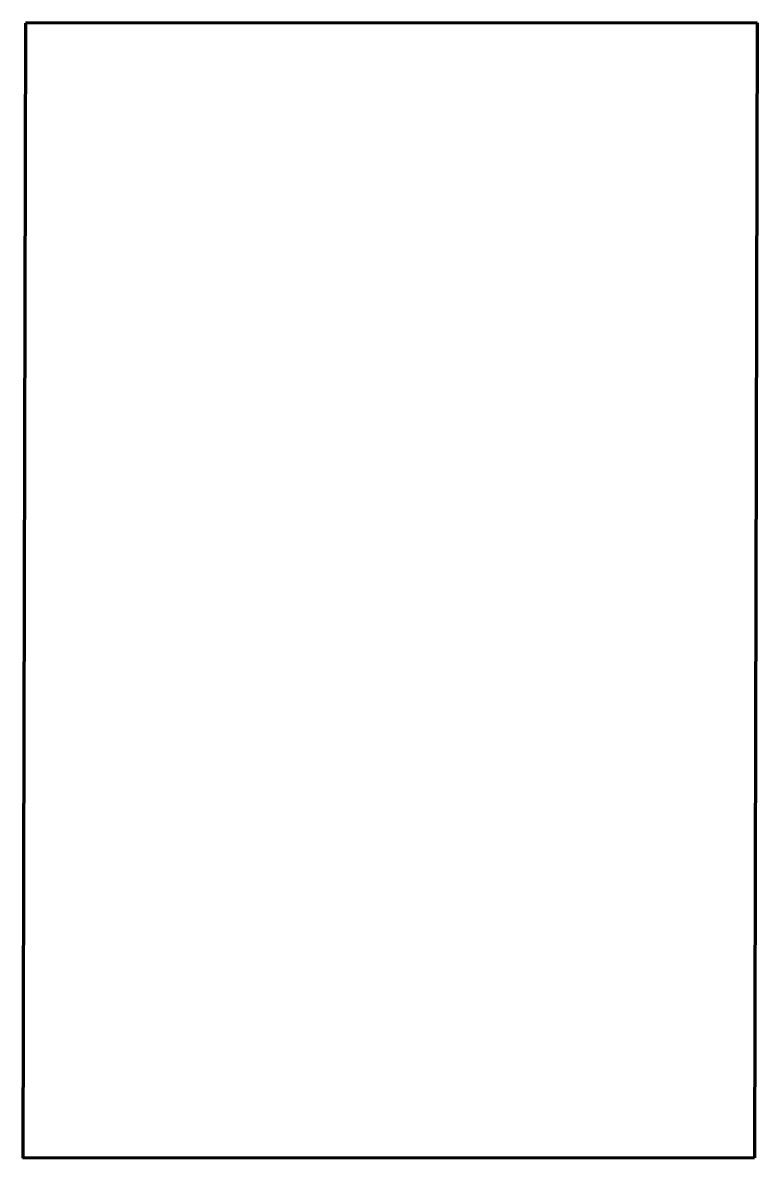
# Paper-space layout 'titule (2)' of a CAD drawing. Header units: inches, sheet in millimetres. Extents: x 20 to 206, y 5 to 292.
import ezdxf

# ---------------------------------------------------------------- set-up
doc = ezdxf.new("R2010")
doc.units = ezdxf.units.IN
doc.header["$MEASUREMENT"] = 0
doc.layers.add('basic', color=7, linetype='Continuous', lineweight=100)

psp = doc.layouts.new('titule (2)')

# ---------------------------------------------------------------- linework, layer by layer
at = {"layer": 'basic'}
for p, q in [((20.7, 292.02), (20.01, 5.02)), ((205.7, 292.16), (20.7, 292.02)), ((205.7, 292.16), (205.01, 5.16)), ((205.01, 5.16), (20.01, 5.02))]:
    psp.add_line(p, q, dxfattribs=at)

doc.saveas('drawing.dxf')
